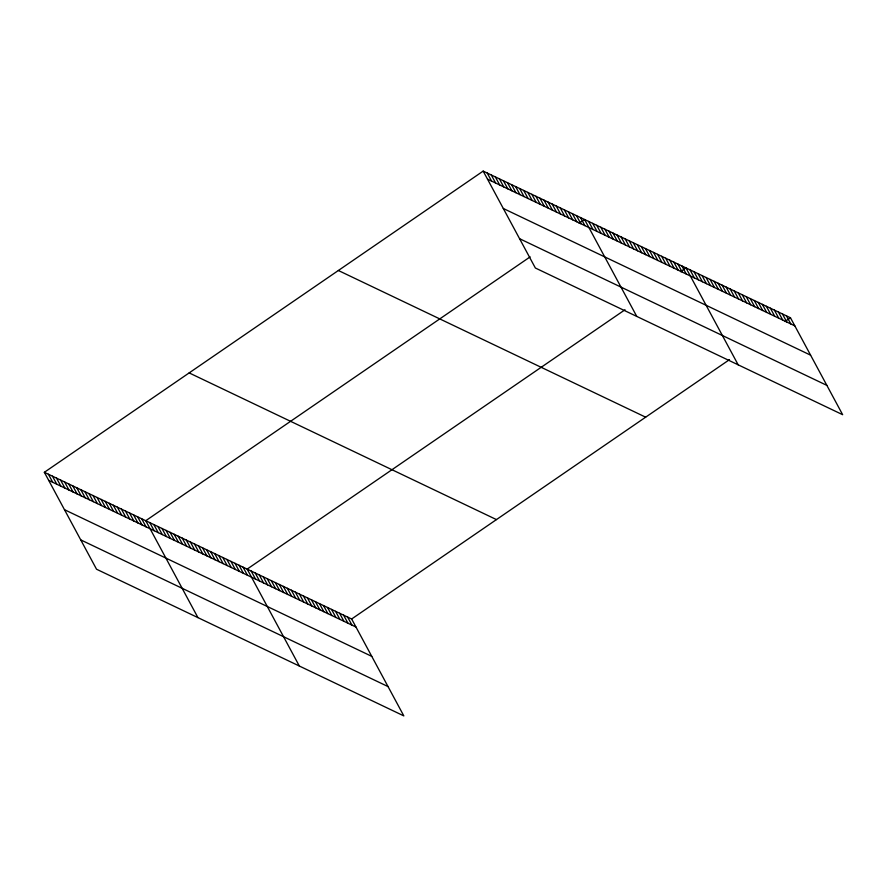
<?xml version="1.0" encoding="UTF-8"?>
<svg xmlns="http://www.w3.org/2000/svg" width="887" height="887" viewBox="0 0 887 887"><rect width="100%" height="100%" fill="white"/><g stroke="black" fill="none" stroke-linecap="round" stroke-linejoin="round"><path stroke-width="1.33" d="M44.35 472.305L351.64 618.993L403.829 715.898L96.528 569.221L44.35 472.305L483.171 171.102L790.472 317.779L842.65 414.695L535.36 268.007L483.171 171.102M530.138 256.875L145.756 520.713L197.934 617.618M579.133 223.247L584.577 219.51L636.766 316.415M625.013 309.763L247.163 569.11L299.34 666.026M680.54 271.644L685.984 267.907L738.172 364.823M351.64 618.993L729.491 359.634M785.028 321.515L790.472 317.779M487.517 179.163L794.807 325.851M503.306 208.489L810.596 355.166M519.571 238.692L826.861 385.379M338.368 270.502L645.658 417.178M189.164 372.906L496.454 519.594M48.696 480.366L355.986 627.054M64.485 509.692L371.775 656.369M80.75 539.895L388.04 686.582M786.447 315.861L790.794 323.932M782.434 313.943L786.769 322.014M778.409 312.024L782.755 320.096M774.395 310.106L778.742 318.178M770.382 308.188L774.717 316.26M766.357 306.27L770.703 314.342M762.343 304.352L766.678 312.424M758.318 302.434L762.665 310.505M754.305 300.516L758.64 308.587M750.28 298.597L754.626 306.669M746.266 296.679L750.613 304.751M742.242 294.761L746.588 302.833M738.228 292.843L742.574 300.915M734.214 290.925L738.549 298.997M730.189 289.007L734.536 297.078M726.176 287.089L730.511 295.16M722.151 285.17L726.497 293.242M718.137 283.252L722.484 291.324M714.113 281.334L718.459 289.406M710.099 279.416L714.445 287.488M706.085 277.498L710.42 285.57M702.06 275.58L706.407 283.652M698.047 273.662L702.382 281.733M694.022 271.744L698.368 279.815M690.008 269.825L694.355 277.897M681.937 265.978L686.272 274.039M677.879 264.038L682.214 272.109M673.821 262.097L678.167 270.169M669.763 260.168L674.109 268.229M665.705 258.228L670.051 266.3M661.647 256.299L665.993 264.359M657.6 254.358L661.935 262.419M653.542 252.418L657.877 260.49M649.484 250.489L653.83 258.549M645.426 248.548L649.772 256.609M641.368 246.608L645.714 254.68M637.309 244.679L641.656 252.74M633.263 242.739L637.598 250.81M629.205 240.809L633.54 248.87M625.147 238.869L629.493 246.93M621.088 236.929L625.435 245M617.03 235L621.377 243.06M612.972 233.059L617.319 241.12M608.914 231.119L613.261 239.191M604.867 229.19L609.203 237.25M600.809 227.249L605.145 235.321M596.751 225.309L601.098 233.381M592.693 223.38L597.04 231.44M588.635 221.44L592.982 229.511M580.53 217.57L584.866 225.631M576.472 215.63L580.808 223.701M572.414 213.7L576.761 221.761M568.356 211.76L572.703 219.832M564.298 209.82L568.645 217.892M560.24 207.891L564.587 215.951M556.193 205.95L560.529 214.022M552.135 204.021L556.471 212.082M548.077 202.081L552.424 210.141M544.019 200.14L548.366 208.212M539.961 198.211L544.308 206.272M535.903 196.271L540.25 204.332M531.845 194.331L536.192 202.402M527.798 192.401L532.133 200.462M523.74 190.461L528.087 198.533M519.682 188.532L524.029 196.592M515.624 186.592L519.97 194.652M511.566 184.651L515.912 192.723M507.508 182.722L511.854 190.783M503.461 180.782L507.796 188.842M499.403 178.841L503.738 186.913M495.345 176.912L499.691 184.973M491.287 174.972L495.633 183.044M487.229 173.032L491.575 181.103M347.626 617.075L351.973 625.135M343.602 615.157L347.948 623.217M339.588 613.239L343.934 621.299M335.574 611.32L339.909 619.381M331.55 609.402L335.896 617.463M327.536 607.484L331.871 615.545M323.511 605.566L327.857 613.627M319.497 603.648L323.844 611.708M315.473 601.73L319.819 609.79M311.459 599.812L315.805 607.872M307.445 597.893L311.78 605.954M303.421 595.975L307.767 604.036M299.407 594.046L303.742 602.118M295.382 592.128L299.728 600.2M291.368 590.21L295.704 598.281M287.344 588.292L291.69 596.363M283.33 586.374L287.676 594.445M279.316 584.455L283.652 592.527M275.292 582.537L279.638 590.609M271.278 580.619L275.613 588.691M267.253 578.701L271.599 586.773M263.239 576.783L267.575 584.855M259.215 574.865L263.561 582.936M255.201 572.947L259.547 581.018M251.176 571.028L255.523 579.1M243.105 567.181L247.451 575.242M239.046 565.241L243.393 573.312M235 563.312L239.335 571.372M230.942 561.371L235.277 569.432M226.884 559.431L231.23 567.503M222.825 557.502L227.172 565.562M218.767 555.561L223.114 563.633M214.709 553.621L219.056 561.693M210.651 551.692L214.998 559.752M206.604 549.752L210.94 557.823M202.546 547.822L206.893 555.883M198.488 545.882L202.835 553.943M194.43 543.942L198.777 552.013M190.372 542.012L194.719 550.073M186.314 540.072L190.661 548.133M182.267 538.132L186.603 546.204M178.209 536.203L182.545 544.263M174.151 534.262L178.498 542.334M170.093 532.333L174.44 540.394M166.035 530.393L170.382 538.453M161.977 528.452L166.324 536.524M157.93 526.523L162.266 534.584M153.872 524.583L158.208 532.643M149.814 522.643L154.161 530.714M141.698 518.773L146.045 526.845M137.64 516.833L141.987 524.904M133.593 514.903L137.928 522.964M129.535 512.963L133.87 521.035M125.477 511.034L129.824 519.095M121.419 509.094L125.766 517.154M117.361 507.153L121.707 515.225M113.303 505.224L117.649 513.285M109.245 503.284L113.591 511.344M105.198 501.343L109.533 509.415M101.14 499.414L105.475 507.475M97.082 497.474L101.428 505.546M93.024 495.545L97.37 503.605M88.966 493.604L93.312 501.665M84.908 491.664L89.254 499.736M80.861 489.735L85.196 497.795M76.803 487.795L81.138 495.855M72.745 485.854L77.091 493.926M68.687 483.925L73.033 491.986M64.629 481.985L68.975 490.056M60.571 480.044L64.917 488.116M56.524 478.115L60.859 486.176M52.466 476.175L56.801 484.247M48.408 474.246L52.754 482.306"/></g></svg>
